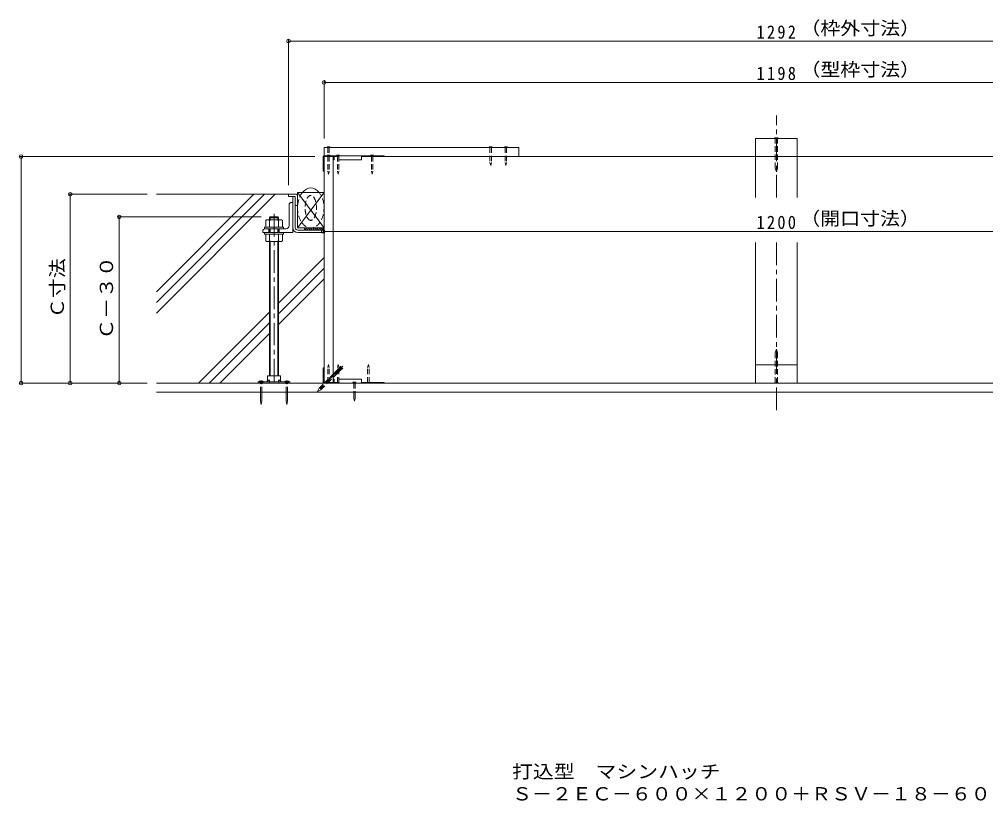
# Model space of a CAD drawing. Units: millimetres at full size, sheet at 1:6. Extents: x -1918 to 2320, y -1648 to 1656.
# Drawn here: x -239 to 1041, y -1648 to -613 of the extents above; entities that cross this region are included whole.
import ezdxf
from ezdxf.enums import TextEntityAlignment as Align

# ---------------------------------------------------------------- set-up
doc = ezdxf.new("R2010")
doc.units = ezdxf.units.MM
doc.header["$LTSCALE"] = 6
doc.header["$PDMODE"] = 32
doc.header["$PDSIZE"] = 4.8
doc.linetypes.add('CHAIN1', pattern=[8, 5, -1, 1, -1])
doc.linetypes.add('DASHED1', pattern=[1.8, 1.2, -0.6])
for name, color, linetype, lineweight in [('1-0_1-0ﾚｲﾔ', 4, 'Continuous', 9), ('1-1_1-1ﾚｲﾔ', 2, 'Continuous', 9), ('1-3_1-3ﾚｲﾔ', 4, 'Continuous', 9), ('1-6_1-6ﾚｲﾔ', 6, 'Continuous', 9), ('1-8', 3, 'Continuous', 9), ('1-A', 3, 'Continuous', 9), ('1-B', 4, 'Continuous', 9), ('1-C', 4, 'Continuous', 9), ('1-D', 5, 'Continuous', 5), ('1-E', 3, 'Continuous', 9), ('1-F', 7, 'Continuous', 9), ('F-5_F-5ﾚｲﾔ', 7, 'Continuous', 9)]:
    doc.layers.add(name, color=color, linetype=linetype, lineweight=lineweight)
doc.styles.add('ＭＳ ゴシック', font='')
doc.styles.get('ＭＳ ゴシック').set_extended_font_data('MS Gothic')

msp = doc.modelspace()

# ---------------------------------------------------------------- linework, layer by layer
at = {"layer": '1-0_1-0ﾚｲﾔ'}
for p, q in [((77.198, -1093.399), (119.198, -1093.399)), ((79.198, -1094.999), (79.198, -1093.399)), ((83.198, -1094.999), (83.198, -1093.399)), ((91.698, -1093.399), (91.698, -1094.999)), ((104.698, -1093.399), (104.698, -1094.999)), ((113.197, -1094.999), (113.197, -1093.399)), ((117.197, -1094.999), (117.197, -1093.399)), ((119.198, -1093.399), (119.198, -1094.999))]:
    msp.add_line(p, q, dxfattribs=at)
at = {"layer": '1-0_1-0ﾚｲﾔ', "linetype": 'CHAIN1'}
for p, q in [((81.198, -1096.237), (81.198, -1091.667)), ((115.197, -1096.237), (115.197, -1091.667))]:
    msp.add_line(p, q, dxfattribs=at)
at = {"layer": '1-0_1-0ﾚｲﾔ'}
msp.add_lwpolyline([(77.198, -1093.399), (77.198, -1094.999), (119.198, -1094.999)], dxfattribs=at)
at = {"layer": '1-1_1-1ﾚｲﾔ', "color": 6, "linetype": 'CHAIN1'}
for p, q in [((763.397, -849.203), (763.397, -740.561)), ((763.397, -1130.797), (763.397, -908.94))]:
    msp.add_line(p, q, dxfattribs=at)
at = {"layer": '1-1_1-1ﾚｲﾔ'}
for p, q in [((123.197, -889.299), (123.197, -847.999)), ((126.397, -889.299), (126.397, -847.999)), ((129.597, -892.499), (163.397, -892.499)), ((163.397, -895.699), (129.597, -895.699)), ((163.397, -892.499), (163.397, -895.699)), ((1584.398, -1094.999), (-57.603, -1094.999)), ((-57.603, -1106.999), (1584.398, -1106.999))]:
    msp.add_line(p, q, dxfattribs=at)
for radius in [6.4, 3.2]:
    msp.add_arc((129.597, -889.299), radius, 180, 270, dxfattribs=at)
at = {"layer": '1-3_1-3ﾚｲﾔ'}
for p, q in [((127.397, -844.999), (117.397, -844.999)), ((126.397, -859.999), (126.397, -847.999)), ((129.397, -846.999), (129.397, -859.999)), ((126.397, -859.999), (129.397, -859.999))]:
    msp.add_line(p, q, dxfattribs=at)
msp.add_lwpolyline([(117.397, -844.999), (117.397, -847.999), (126.397, -847.999)], dxfattribs=at)
msp.add_arc((127.397, -846.999), 2, 0, 90, dxfattribs=at)
at = {"layer": '1-6_1-6ﾚｲﾔ'}
for p, q in [((-57.601, -974.077), (71.476, -844.999)), ((-57.601, -988.219), (85.618, -844.999)), ((117.397, -844.999), (-57.601, -844.999)), ((-57.601, -1002.361), (99.76, -844.999)), ((138.398, -889.499), (138.398, -892.499)), ((163.397, -889.499), (138.398, -889.499)), ((140.62, -892.499), (138.398, -890.277)), ((143.448, -892.499), (140.448, -889.499)), ((146.277, -892.499), (143.277, -889.499)), ((149.105, -892.499), (146.105, -889.499)), ((151.934, -892.499), (148.934, -889.499)), ((154.762, -892.499), (151.762, -889.499)), ((157.591, -892.499), (154.59, -889.499)), ((160.419, -892.499), (157.419, -889.499)), ((163.247, -892.499), (160.247, -889.499)), ((163.397, -889.821), (163.076, -889.499)), ((163.397, -889.499), (163.397, -892.499)), ((104.198, -989.054), (164.398, -928.854)), ((104.198, -1003.197), (164.398, -942.996)), ((104.198, -1017.339), (164.398, -957.138)), ((-1.747, -1094.999), (92.197, -1001.055)), ((12.395, -1094.999), (92.197, -1015.197)), ((26.537, -1094.999), (92.197, -1029.339))]:
    msp.add_line(p, q, dxfattribs=at)
at = {"layer": '1-6_1-6ﾚｲﾔ', "linetype": 'DASHED1'}
msp.add_ellipse((146.897, -862.999), major_axis=(0, -26.5), ratio=0.660377, start_param=3.82791003, end_param=8.73846058, dxfattribs=at)
at = {"layer": '1-6_1-6ﾚｲﾔ'}
msp.add_ellipse((146.897, -862.999), major_axis=(0, -26.5), ratio=0.660377, start_param=2.45527528, end_param=3.82791003, dxfattribs=at)
at = {"layer": '1-6_1-6ﾚｲﾔ', "linetype": 'DASHED1'}
msp.add_ellipse((146.897, -862.999), major_axis=(0, -16.5), ratio=0.454545, dxfattribs=at)
at = {"layer": '1-8'}
for p, q in [((760.873, -770.029), (761.877, -770.999)), ((760.873, -770.029), (765.922, -770.029)), ((765.922, -770.029), (764.918, -770.999)), ((176.397, -1083.321), (185.724, -1073.993)), ((185.7, -1072.596), (185.724, -1073.993)), ((189.271, -1076.167), (185.7, -1072.596)), ((176.397, -1087.62), (187.874, -1076.143)), ((189.271, -1076.167), (187.874, -1076.143)), ((83.698, -1092.399), (83.698, -1093.399)), ((112.697, -1092.399), (112.697, -1093.399)), ((760.873, -1094.999), (761.877, -1094.029)), ((765.922, -1094.999), (760.873, -1094.999)), ((765.922, -1094.999), (764.918, -1094.029)), ((80.197, -1118.399), (80.197, -1106.999)), ((82.197, -1118.399), (82.197, -1106.999)), ((114.198, -1118.399), (114.198, -1106.999)), ((116.198, -1118.399), (116.198, -1106.999)), ((80.197, -1118.399), (81.197, -1123.399)), ((82.197, -1118.399), (81.197, -1123.399)), ((114.198, -1118.399), (115.198, -1123.399)), ((116.198, -1118.399), (115.198, -1123.399))]:
    msp.add_line(p, q, dxfattribs=at)
at = {"layer": '1-8', "linetype": 'DASHED1'}
for p, q in [((761.877, -810.15), (761.877, -770.999)), ((764.918, -810.15), (764.918, -770.999)), ((761.877, -810.15), (763.397, -814.999)), ((764.918, -810.15), (763.397, -814.999)), ((761.877, -1054.849), (763.397, -1049.999)), ((761.877, -1054.849), (761.877, -1094.029)), ((764.918, -1054.849), (763.397, -1049.999)), ((764.918, -1054.849), (764.918, -1094.029)), ((164.718, -1094.999), (176.397, -1083.321)), ((169.017, -1094.999), (176.397, -1087.62)), ((80.197, -1106.999), (80.197, -1093.399)), ((82.197, -1106.999), (82.197, -1093.399)), ((114.198, -1106.999), (114.198, -1093.399)), ((116.198, -1106.999), (116.198, -1093.399)), ((158.041, -1101.676), (164.718, -1094.999)), ((160.191, -1103.826), (169.017, -1094.999)), ((158.041, -1101.676), (155.687, -1106.18)), ((160.191, -1103.826), (155.687, -1106.18))]:
    msp.add_line(p, q, dxfattribs=at)
at = {"layer": '1-8', "linetype": 'CHAIN1'}
msp.add_line((189.096, -1072.771), (155.085, -1106.782), dxfattribs=at)
at = {"layer": '1-8'}
for points in [[(83.698, -1092.399), (78.697, -1092.399), (78.697, -1093.399)], [(112.697, -1092.399), (117.697, -1092.399), (117.697, -1093.399)]]:
    msp.add_lwpolyline(points, dxfattribs=at)
at = {"layer": '1-A'}
for p, q in [((163.097, -795.199), (163.097, -814.199)), ((163.897, -795.499), (163.897, -814.199)), ((176.697, -794.199), (164.097, -794.199)), ((164.397, -794.999), (176.397, -794.999)), ((176.697, -794.199), (243.897, -794.199)), ((176.897, -795.499), (176.897, -799.199)), ((176.897, -799.199), (177.697, -799.199)), ((177.697, -794.999), (183.897, -794.999)), ((177.697, -795.199), (177.697, -799.199)), ((183.897, -794.199), (183.897, -799.199)), ((183.897, -799.199), (213.897, -799.199)), ((213.897, -794.199), (213.897, -799.199)), ((213.897, -794.999), (243.897, -794.999)), ((243.897, -794.999), (243.897, -794.199)), ((163.097, -814.199), (164.397, -814.199)), ((164.397, -842.499), (129.397, -889.499)), ((129.397, -842.499), (164.397, -889.499)), ((164.397, -842.499), (164.397, -889.499)), ((164.397, -889.499), (129.397, -889.499)), ((163.097, -1093.999), (163.097, -1074.999)), ((163.097, -1074.999), (164.397, -1074.999)), ((163.897, -1093.699), (163.897, -1074.999)), ((164.097, -1094.999), (176.697, -1094.999)), ((176.397, -1094.199), (164.397, -1094.199)), ((176.697, -1094.999), (243.897, -1094.999)), ((176.897, -1093.699), (176.897, -1089.999)), ((176.897, -1089.999), (177.697, -1089.999)), ((177.697, -1093.999), (177.697, -1089.999)), ((177.697, -1094.199), (183.897, -1094.199)), ((183.897, -1094.999), (183.897, -1089.999)), ((183.897, -1089.999), (213.897, -1089.999)), ((213.897, -1094.999), (213.897, -1089.999)), ((213.897, -1094.199), (243.897, -1094.199)), ((243.897, -1094.199), (243.897, -1094.999))]:
    msp.add_line(p, q, dxfattribs=at)
at = {"layer": '1-A', "color": 2}
for p, q in [((89.698, -1085.399), (89.698, -1091.991)), ((90.748, -1091.133), (89.197, -1092.399)), ((89.197, -1092.399), (89.197, -1093.399)), ((90.748, -1091.133), (92.092, -1091.133)), ((92.092, -1091.133), (92.092, -1093.399)), ((104.303, -1091.133), (104.303, -1093.399)), ((105.647, -1091.133), (104.303, -1091.133)), ((105.647, -1091.133), (107.198, -1092.399)), ((107.198, -1092.399), (107.198, -1093.399))]:
    msp.add_line(p, q, dxfattribs=at)
at = {"layer": '1-A'}
msp.add_lwpolyline([(164.397, -842.499), (129.397, -842.499), (129.397, -889.499)], dxfattribs=at)
at = {"layer": '1-A', "color": 2}
msp.add_lwpolyline([(89.698, -1085.399), (106.698, -1085.399), (106.698, -1091.991)], dxfattribs=at)
at = {"layer": '1-A'}
for centre, radius, start, end in [((164.097, -795.199), 1, 90, 180), ((164.397, -795.499), 0.5, 90, 180), ((176.397, -795.499), 0.5, 0, 90), ((176.697, -795.199), 1, 0, 90), ((164.097, -1093.999), 1, 180, 270), ((164.397, -1093.699), 0.5, 180, 270), ((176.397, -1093.699), 0.5, 270, 0), ((176.697, -1093.999), 1, 270, 0)]:
    msp.add_arc(centre, radius, start, end, dxfattribs=at)
at = {"layer": '1-B', "color": 3}
for p, q in [((735.897, -770.999), (735.897, -794.999)), ((735.897, -794.999), (790.897, -794.999))]:
    msp.add_line(p, q, dxfattribs=at)
at = {"layer": '1-B', "color": 6}
for p, q in [((164.397, -794.199), (164.397, -782.999)), ((164.397, -782.999), (422.49, -782.999)), ((422.49, -782.999), (422.49, -794.999))]:
    msp.add_line(p, q, dxfattribs=at)
at = {"layer": '1-B'}
for p, q in [((164.397, -794.999), (164.397, -1094.999)), ((176.397, -794.999), (176.397, -1094.999)), ((243.897, -794.999), (1282.898, -794.999))]:
    msp.add_line(p, q, dxfattribs=at)
at = {"layer": '1-B', "color": 5, "lineweight": 5}
msp.add_line((790.897, -1070.999), (790.897, -1094.999), dxfattribs=at)
at = {"layer": '1-B', "color": 3}
msp.add_lwpolyline([(735.897, -770.999), (790.897, -770.999), (790.897, -794.999)], dxfattribs=at)
at = {"layer": '1-B', "color": 5, "lineweight": 5}
msp.add_lwpolyline([(790.897, -1070.999), (735.897, -1070.999), (735.897, -1094.999)], dxfattribs=at)
at = {"layer": '1-C'}
for p, q in [((172.397, -781.999), (168.397, -781.999)), ((169.397, -782.999), (168.397, -781.999)), ((172.397, -781.999), (171.397, -783)), ((384.177, -782.999), (383.177, -781.999)), ((387.176, -781.999), (383.177, -781.999)), ((387.176, -781.999), (386.177, -783)), ((404.177, -782.999), (403.177, -781.999)), ((407.177, -781.999), (403.177, -781.999)), ((407.177, -781.999), (406.176, -783)), ((203.697, -1106.999), (203.697, -1114.999)), ((205.697, -1106.999), (205.697, -1114.999)), ((203.697, -1114.999), (204.697, -1118.999)), ((205.697, -1114.999), (204.697, -1118.999))]:
    msp.add_line(p, q, dxfattribs=at)
at = {"layer": '1-C', "linetype": 'DASHED1'}
for p, q in [((169.397, -794.199), (168.397, -793.2)), ((172.397, -793.2), (168.397, -793.2)), ((169.397, -782.999), (169.397, -793.2)), ((171.397, -782.999), (171.397, -793.2)), ((172.397, -793.2), (171.397, -794.2)), ((182.097, -794.199), (181.097, -793.2)), ((185.097, -793.2), (181.097, -793.2)), ((185.097, -793.2), (184.097, -794.2)), ((227.097, -794.199), (226.097, -793.2)), ((230.097, -793.2), (226.097, -793.2)), ((230.097, -793.2), (229.097, -794.2)), ((384.177, -782.999), (384.177, -802.999)), ((404.177, -782.999), (404.177, -802.999)), ((406.176, -782.999), (406.176, -802.999)), ((169.397, -794.2), (169.397, -814.2)), ((171.397, -794.2), (171.397, -814.2)), ((182.097, -794.199), (182.097, -814.199)), ((227.097, -794.199), (227.097, -814.199)), ((229.097, -794.199), (229.097, -814.199)), ((384.177, -802.999), (385.177, -806.999)), ((404.177, -802.999), (405.176, -806.999)), ((406.176, -802.999), (405.176, -806.999)), ((169.397, -814.2), (170.397, -818.2)), ((171.397, -814.2), (170.397, -818.2)), ((182.097, -814.199), (183.097, -818.199)), ((227.097, -814.199), (228.097, -818.199)), ((229.097, -814.199), (228.097, -818.199)), ((169.397, -1074.2), (170.397, -1070.2)), ((169.397, -1094.2), (169.397, -1074.2)), ((171.397, -1074.2), (170.397, -1070.2)), ((171.397, -1094.2), (171.397, -1074.2)), ((182.097, -1074.2), (183.097, -1070.2)), ((182.097, -1094.2), (182.097, -1074.2)), ((184.097, -1074.2), (183.097, -1070.2)), ((184.097, -1094.2), (184.097, -1074.2)), ((222.097, -1074.2), (223.097, -1070.2)), ((222.097, -1094.2), (222.097, -1074.2)), ((224.097, -1074.2), (223.097, -1070.2)), ((224.097, -1094.2), (224.097, -1074.2)), ((169.397, -1094.199), (168.397, -1095.2)), ((172.397, -1095.2), (168.397, -1095.2)), ((172.397, -1095.2), (171.397, -1094.199)), ((182.097, -1094.199), (181.097, -1095.2)), ((185.097, -1095.2), (181.097, -1095.2)), ((185.097, -1095.2), (184.097, -1094.199)), ((203.697, -1094.999), (202.697, -1093.999)), ((206.697, -1093.999), (202.697, -1093.999)), ((203.697, -1094.999), (203.697, -1106.999)), ((206.697, -1093.999), (205.697, -1094.999)), ((205.697, -1094.999), (205.697, -1106.999)), ((222.097, -1094.199), (221.097, -1095.2)), ((225.097, -1095.2), (221.097, -1095.2)), ((225.097, -1095.2), (224.097, -1094.199))]:
    msp.add_line(p, q, dxfattribs=at)
for points in [[(386.177, -782.999), (386.177, -802.999), (385.177, -806.999)], [(184.097, -794.199), (184.097, -814.199), (183.097, -818.199)]]:
    msp.add_lwpolyline(points, dxfattribs=at)
at = {"layer": '1-D', "color": 2, "lineweight": 9}
for p, q in [((735.897, -794.999), (790.897, -794.999)), ((735.897, -794.999), (735.897, -849.203)), ((790.897, -794.999), (790.897, -849.203)), ((735.897, -908.94), (735.897, -1070.999)), ((790.897, -908.94), (790.897, -1070.999)), ((735.897, -1070.999), (790.897, -1070.999))]:
    msp.add_line(p, q, dxfattribs=at)
at = {"layer": '1-D'}
for p, q in [((87.198, -888.699), (87.198, -879.7)), ((106.701, -878.699), (89.694, -878.699)), ((92.197, -876), (93.197, -874.999)), ((104.198, -876), (92.197, -876)), ((92.197, -876), (92.197, -878.699)), ((92.197, -888.699), (92.197, -879.7)), ((103.197, -874.999), (93.197, -874.999)), ((93.197, -874.999), (93.197, -878.699)), ((103.197, -874.999), (104.198, -876)), ((103.197, -874.999), (103.197, -878.699)), ((104.198, -876), (104.198, -878.699)), ((104.198, -888.699), (104.198, -879.7)), ((109.197, -888.699), (109.197, -879.7)), ((110.697, -888.699), (85.698, -888.699)), ((85.698, -888.699), (85.698, -890.699)), ((110.697, -890.699), (85.698, -890.699)), ((110.697, -895.699), (85.698, -895.699)), ((85.698, -895.699), (85.698, -897.699)), ((110.697, -888.699), (110.697, -890.699)), ((110.697, -895.699), (110.697, -897.699)), ((110.697, -897.699), (85.698, -897.699)), ((87.198, -897.699), (87.198, -906.699)), ((106.701, -907.699), (89.694, -907.699)), ((92.197, -897.699), (92.197, -906.699)), ((92.197, -907.699), (92.197, -1085.399)), ((93.197, -907.699), (93.197, -1085.399)), ((103.197, -907.699), (103.197, -1085.399)), ((104.198, -897.699), (104.198, -906.699)), ((104.198, -907.699), (104.198, -1085.399)), ((109.197, -897.699), (109.197, -906.699))]:
    msp.add_line(p, q, dxfattribs=at)
at = {"layer": '1-D', "linetype": 'CHAIN1'}
msp.add_line((98.198, -871), (98.198, -1098.563), dxfattribs=at)
at = {"layer": '1-D', "linetype": 'DASHED1'}
for p, q in [((92.197, -890.699), (92.197, -895.699)), ((93.197, -890.699), (93.197, -895.699)), ((103.197, -890.699), (103.197, -895.699)), ((104.198, -890.699), (104.198, -895.699))]:
    msp.add_line(p, q, dxfattribs=at)
at = {"layer": '1-D'}
for centre, radius, start, end in [((89.698, -882.324), 3.625, 46.39717, 133.60281), ((98.198, -897.199), 18.5, 71.07535, 108.92464), ((106.698, -882.324), 3.625, 46.39717, 133.60281), ((89.698, -904.074), 3.625, 226.39717, 313.60281), ((98.198, -889.199), 18.5, 251.07535, 288.92464), ((106.698, -904.074), 3.625, 226.39717, 313.60281)]:
    msp.add_arc(centre, radius, start, end, dxfattribs=at)
at = {"layer": '1-E'}
for p, q in [((121.198, -855.699), (123.197, -855.699)), ((123.197, -895.699), (123.197, -855.699)), ((118.197, -886.199), (118.197, -858.699)), ((83.198, -893.699), (83.198, -895.699)), ((83.198, -895.699), (123.197, -895.699)), ((113.698, -890.699), (86.198, -890.699))]:
    msp.add_line(p, q, dxfattribs=at)
at = {"layer": '1-E', "linetype": 'DASHED1'}
for p, q in [((91.198, -890.699), (91.198, -895.699)), ((105.198, -890.699), (105.198, -895.699))]:
    msp.add_line(p, q, dxfattribs=at)
at = {"layer": '1-E'}
for centre, radius, start, end in [((121.198, -858.699), 3, 90, 180), ((86.198, -893.699), 3, 90, 180), ((113.698, -886.199), 4.5, 270, 0)]:
    msp.add_arc(centre, radius, start, end, dxfattribs=at)
at = {"layer": '1-F'}
for p, q in [((117.397, -640.233), (117.397, -832.999)), ((117.397, -642.033), (1409.397, -642.033)), ((164.398, -694.97), (164.398, -770.999)), ((164.398, -696.77), (1362.397, -696.77)), ((-238.476, -794.999), (152.398, -794.999)), ((-236.676, -1094.999), (-236.676, -794.999)), ((-173.476, -844.999), (-69.601, -844.999)), ((-171.676, -1094.999), (-171.676, -844.999)), ((-108.476, -874.999), (81.197, -874.999)), ((-106.676, -1094.999), (-106.676, -874.999)), ((1363.398, -894.099), (163.397, -894.099)), ((-238.476, -1094.999), (-69.601, -1094.999))]:
    msp.add_line(p, q, dxfattribs=at)
for p in [(117.397, -642.033), (164.398, -696.77), (-236.676, -794.999), (-171.676, -844.999), (-106.676, -874.999), (163.397, -894.099), (-236.676, -1094.999), (-171.676, -1094.999), (-106.676, -1094.999)]:
    msp.add_point(p, dxfattribs=at)

# ---------------------------------------------------------------- texts
at = {"layer": '1-F', "color": 2, "style": 'ＭＳ ゴシック', "width": 1.1}
for s, p in [('（枠外寸法）', (795.27, -639.033)), ('（型枠寸法）', (795.27, -693.77)), ('（開口寸法）', (795.01, -891.099))]:
    msp.add_text(s, height=17.6, dxfattribs=at).set_placement(p, align=Align.BOTTOM_LEFT)
at = {"layer": '1-F', "color": 2, "style": 'ＭＳ ゴシック'}
for s, width, p in [('Ｃ寸法', 1.1, (-174.676, -1008.999)), ('Ｃ－３０', 1.15, (-109.676, -1037.499))]:
    msp.add_text(s, height=17.6, rotation=90, dxfattribs=dict(at, width=width)).set_placement(p, align=Align.BOTTOM_LEFT)
at = {"layer": '1-F', "color": 2, "char_height": 17.6, "attachment_point": 7, "style": 'ＭＳ ゴシック'}
for s, insert in [('\\T1.28;\\W0.9;1292', (737.147, -639.033)), ('\\T1.28;\\W0.9;1198', (737.147, -693.77)), ('\\T1.28;\\W0.9;1200', (737.147, -891.099))]:
    msp.add_mtext(s, dxfattribs=dict(at, insert=insert))
at = {"layer": 'F-5_F-5ﾚｲﾔ', "color": 2, "style": 'ＭＳ ゴシック'}
for s, width, p in [('打込型\u3000マシンハッチ', 1.15, (413.451, -1623.644)), ('Ｓ－２ＥＣ－６００×１２００＋ＲＳＶ－１８－６００×１２００\u3000Ｃ＝', 1.1, (413.451, -1653.113))]:
    msp.add_text(s, height=17.6, dxfattribs=dict(at, width=width)).set_placement(p, align=Align.BOTTOM_LEFT)

doc.saveas('drawing.dxf')
